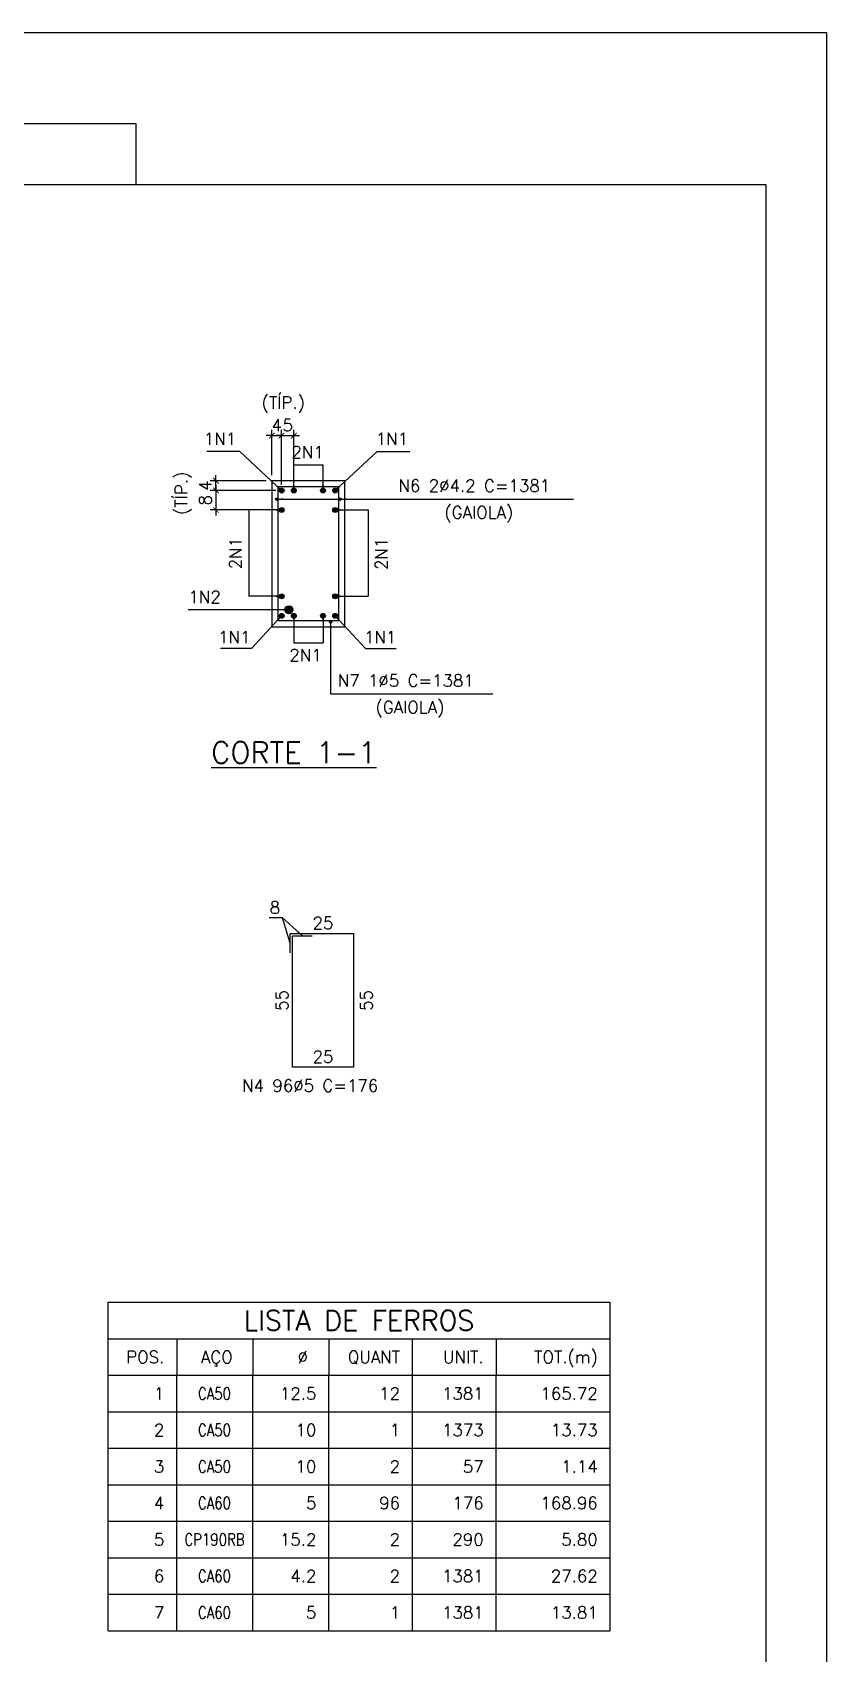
# Model space of a CAD drawing. Header units: centimetres. Extents: x 1658 to 19651, y 8294 to 11444.
# Drawn here: x 8162 to 9141, y 9445 to 11444 of the extents above; entities that cross this region are included whole.
import ezdxf
from ezdxf.enums import TextEntityAlignment as Align

# ---------------------------------------------------------------- set-up
doc = ezdxf.new("R2010")
doc.units = ezdxf.units.CM
doc.header["$LTSCALE"] = 50
doc.header["$MEASUREMENT"] = 0
doc.header["$PDMODE"] = 67
for name, color, linetype in [('COTAS-PRECON', 1, 'Continuous'), ('FORMATO-PRECON', 2, 'Continuous'), ('HACHURAS-PRECON', 1, 'Continuous'), ('LINHA-01-PRECON', 1, 'Continuous'), ('LINHA-02-PRECON', 2, 'Continuous'), ('LINHA-04-PRECON', 4, 'Continuous'), ('ListaF', 3, 'Continuous'), ('X1', 2, 'Continuous')]:
    doc.layers.add(name, color=color, linetype=linetype)
doc.styles.add('PRECON-ROMANS', font='romans.shx')
doc.styles.get("Standard").update_dxf_attribs({"font": 'romans.shx'})
doc.dimstyles.new('ESC50-50', dxfattribs={"dimscale": 50, "dimtxt": 0.2, "dimasz": 0.15, "dimexe": 0.15, "dimexo": 0.15, "dimgap": 0.08, "dimtad": 1, "dimdec": 1, "dimzin": 12, "dimdsep": 46, "dimtxsty": 'Standard', "dimblk": 'ARCHTICK', "dimcen": 0.09, "dimdle": 0.15, "dimclrd": 256, "dimclre": 256, "dimclrt": 2, "dimazin": 3, "dimtfac": 1, "dimtdec": 1, "dimtmove": 1, "dimatfit": 2, "dimfxl": 0.15, "dimtolj": 1, "dimtzin": 0, "dimarcsym": 0})
doc.dimstyles.new('ESC75-25', dxfattribs={"dimscale": 0, "dimtxt": 15, "dimasz": 7, "dimexe": 7, "dimexo": 7, "dimgap": 5.5, "dimtad": 1, "dimdec": 1, "dimlfac": 0.333333, "dimdsep": 46, "dimtxsty": 'Standard', "dimblk": 'ARCHTICK', "dimcen": 0.1, "dimdle": 7, "dimclrd": 256, "dimclre": 256, "dimclrt": 2, "dimadec": 0, "dimazin": 0, "dimtfac": 1, "dimtdec": 1, "dimtix": 1, "dimtmove": 2, "dimatfit": 3, "dimfxl": 1, "dimarcsym": 0})
doc.dimstyles.new('ESC75-75', dxfattribs={"dimscale": 0, "dimtxt": 15, "dimasz": 7, "dimexe": 7, "dimexo": 7, "dimgap": 5.5, "dimtad": 1, "dimdec": 1, "dimdsep": 46, "dimtxsty": 'Standard', "dimblk": 'ARCHTICK', "dimcen": 0.1, "dimdle": 7, "dimclrd": 256, "dimclre": 256, "dimclrt": 2, "dimadec": 0, "dimazin": 0, "dimtfac": 1, "dimtdec": 1, "dimtix": 1, "dimtmove": 2, "dimatfit": 3, "dimfxl": 1, "dimarcsym": 0})

# ---------------------------------------------------------------- blocks, each defined once
blk = doc.blocks.new('A$C2E607E54')
at = {"layer": 'FORMATO-PRECON', "color": 6}
blk.add_line((1835, 4050), (685, 4050), dxfattribs=at)
at = {"layer": 'FORMATO-PRECON'}
for points in [[(0, 4200), (2970, 4200), (2970, 0), (0, 0)], [(685, 3950), (1835, 3950), (1835, 4050), (685, 4050)]]:
    blk.add_lwpolyline(points, close=True, dxfattribs=at)
at = {"layer": 'FORMATO-PRECON', "color": 6}
blk.add_lwpolyline([(100, 3950), (2870, 3950), (2870, 100), (100, 100)], close=True, dxfattribs=at)
blk = doc.blocks.new('_ArchTick')
at = {"color": 0, "linetype": 'ByBlock', "const_width": 0.15}
blk.add_lwpolyline([(-0.5, -0.5), (0.5, 0.5)], dxfattribs=at)
blk = doc.blocks.new('*D18')
at = {"layer": 'Defpoints', "color": 0, "linetype": 'Continuous', "transparency": 16777216}
for p in [(8469, 10879.2), (8388, 10855.2), (8469, 10855.2)]:
    blk.add_point(p, dxfattribs=at)
at = {"layer": 'LINHA-01-PRECON', "linetype": 'Continuous', "lineweight": -2, "transparency": 16777216}
for p, q in [((8462, 10879.2), (8381, 10879.2)), ((8388, 10886.2), (8388, 10848.2)), ((8462, 10855.2), (8381, 10855.2))]:
    blk.add_line(p, q, dxfattribs=at)
at = {"layer": 'LINHA-01-PRECON', "linetype": 'Continuous', "lineweight": -2, "transparency": 16777216, "xscale": 7, "yscale": 7, "zscale": 7}
for p, rotation in [((8388, 10879.2), 90), ((8388, 10855.2), 270)]:
    blk.add_blockref('_ArchTick', p, dxfattribs=dict(at, rotation=rotation))
at = {"layer": 'LINHA-01-PRECON', "color": 2, "linetype": 'Continuous', "transparency": 16777216, "insert": (8375, 10867.2), "char_height": 15, "attachment_point": 5, "rotation": 90}
blk.add_mtext('8', dxfattribs=at)
blk = doc.blocks.new('*D19')
at = {"layer": 'Defpoints', "color": 0, "linetype": 'Continuous', "transparency": 16777216}
for p in [(8484, 10946.8), (8469, 10879.2), (8484, 10879.2)]:
    blk.add_point(p, dxfattribs=at)
at = {"layer": 'LINHA-01-PRECON', "linetype": 'Continuous', "lineweight": -2, "transparency": 16777216}
for p, q in [((8469, 10886.2), (8469, 10953.8)), ((8484, 10886.2), (8484, 10953.8)), ((8469, 10946.8), (8462, 10946.8)), ((8469, 10946.8), (8484, 10946.8)), ((8484, 10946.8), (8491, 10946.8))]:
    blk.add_line(p, q, dxfattribs=at)
at = {"layer": 'LINHA-01-PRECON', "linetype": 'Continuous', "lineweight": -2, "transparency": 16777216, "xscale": 7, "yscale": 7, "zscale": 7}
blk.add_blockref('_ArchTick', (8469, 10946.8), dxfattribs=at)
at = {"layer": 'LINHA-01-PRECON', "linetype": 'Continuous', "lineweight": -2, "transparency": 16777216, "xscale": 7, "yscale": 7, "zscale": 7, "rotation": 180}
blk.add_blockref('_ArchTick', (8484, 10946.8), dxfattribs=at)
at = {"layer": 'LINHA-01-PRECON', "color": 2, "linetype": 'Continuous', "transparency": 16777216, "insert": (8476.5, 10959.8), "char_height": 15, "attachment_point": 5}
blk.add_mtext('5', dxfattribs=at)
blk = doc.blocks.new('*D20')
at = {"layer": 'Defpoints', "color": 0, "linetype": 'Continuous', "transparency": 16777216}
for p in [(8482.5, 10168), (8557.5, 10168), (8557.5, 10168)]:
    blk.add_point(p, dxfattribs=at)
at = {"layer": 'LINHA-01-PRECON', "color": 2, "linetype": 'Continuous', "transparency": 16777216, "insert": (8520, 10181), "char_height": 15, "attachment_point": 5}
blk.add_mtext('25', dxfattribs=at)
blk = doc.blocks.new('*D21')
at = {"layer": 'Defpoints', "color": 0, "linetype": 'Continuous', "transparency": 16777216}
for p in [(8557.5, 10333), (8557.5, 10333), (8557.5, 10168)]:
    blk.add_point(p, dxfattribs=at)
at = {"layer": 'LINHA-01-PRECON', "color": 2, "linetype": 'Continuous', "transparency": 16777216, "insert": (8573.5, 10250.5), "char_height": 15, "attachment_point": 5, "rotation": 90}
blk.add_mtext('55', dxfattribs=at)
blk = doc.blocks.new('*D22')
at = {"layer": 'Defpoints', "color": 0, "linetype": 'Continuous', "transparency": 16777216}
for p in [(8482.5, 10333), (8482.5, 10333), (8557.5, 10333)]:
    blk.add_point(p, dxfattribs=at)
at = {"layer": 'LINHA-01-PRECON', "color": 2, "linetype": 'Continuous', "transparency": 16777216, "insert": (8520, 10346), "char_height": 15, "attachment_point": 5}
blk.add_mtext('25', dxfattribs=at)
blk = doc.blocks.new('*D23')
at = {"layer": 'Defpoints', "color": 0, "linetype": 'Continuous', "transparency": 16777216}
for p in [(8482.5, 10333), (8482.5, 10333), (8482.5, 10168)]:
    blk.add_point(p, dxfattribs=at)
at = {"layer": 'LINHA-01-PRECON', "color": 2, "linetype": 'Continuous', "transparency": 16777216, "insert": (8469.5, 10250.5), "char_height": 15, "attachment_point": 5, "rotation": 90}
blk.add_mtext('55', dxfattribs=at)
blk = doc.blocks.new('AconListBlock_brStd0')
at = {"color": 2}
for p, q in [((0, 0), (0, 1.2)), ((0, 1.2), (8.25, 1.2)), ((8.25, 1.2), (8.25, 0)), ((0, 0.6), (8.25, 0.6)), ((1.13, 0.6), (1.13, 0)), ((2.38, 0.6), (2.38, 0)), ((3.63, 0.6), (3.63, 0)), ((5, 0.6), (5, 0)), ((6.38, 0.6), (6.38, 0)), ((0, 0), (8.25, 0))]:
    blk.add_line(p, q, dxfattribs=at)
at = {"color": 4}
blk.add_text('LISTA DE FERROS', height=0.325, dxfattribs=at).set_placement((4.125, 0.9), align=Align.MIDDLE_CENTER)
at = {"color": 2}
for s, p in [('POS.', (0.925, 0.3)), ('AÇO', (2.05, 0.3)), ('Ø ', (3.425, 0.3)), ('QUANT', (4.8, 0.3)), ('UNIT.', (6.175, 0.3)), ('TOT.(m)', (8.05, 0.3))]:
    blk.add_text(s, height=0.2, dxfattribs=at).set_placement(p, align=Align.MIDDLE_RIGHT)
blk = doc.blocks.new('*D219')
at = {"layer": 'Defpoints', "color": 0, "transparency": 16777216}
for p in [(8469, 10946.8), (8457, 10891.2), (8469, 10879.2)]:
    blk.add_point(p, dxfattribs=at)
at = {"layer": 'LINHA-01-PRECON', "lineweight": -2, "transparency": 16777216}
for p, q in [((8457, 10898.2), (8457, 10953.8)), ((8469, 10886.2), (8469, 10953.8)), ((8457, 10946.8), (8450, 10946.8)), ((8457, 10946.8), (8469, 10946.8)), ((8469, 10946.8), (8476, 10946.8))]:
    blk.add_line(p, q, dxfattribs=at)
at = {"layer": 'LINHA-01-PRECON', "lineweight": -2, "transparency": 16777216, "xscale": 7, "yscale": 7, "zscale": 7}
blk.add_blockref('_ArchTick', (8457, 10946.8), dxfattribs=at)
at = {"layer": 'LINHA-01-PRECON', "lineweight": -2, "transparency": 16777216, "xscale": 7, "yscale": 7, "zscale": 7, "rotation": 180}
blk.add_blockref('_ArchTick', (8469, 10946.8), dxfattribs=at)
at = {"layer": 'LINHA-01-PRECON', "color": 2, "transparency": 16777216, "insert": (8463, 10959.8), "char_height": 15, "attachment_point": 5}
blk.add_mtext('4', dxfattribs=at)
blk = doc.blocks.new('*D220')
at = {"layer": 'Defpoints', "color": 0, "transparency": 16777216}
for p in [(8388, 10891.2), (8457, 10891.2), (8469, 10879.2)]:
    blk.add_point(p, dxfattribs=at)
at = {"layer": 'LINHA-01-PRECON', "lineweight": -2, "transparency": 16777216}
for p, q in [((8388, 10891.2), (8388, 10898.2)), ((8450, 10891.2), (8381, 10891.2)), ((8462, 10879.2), (8381, 10879.2)), ((8388, 10879.2), (8388, 10891.2)), ((8388, 10879.2), (8388, 10872.2))]:
    blk.add_line(p, q, dxfattribs=at)
at = {"layer": 'LINHA-01-PRECON', "lineweight": -2, "transparency": 16777216, "xscale": 7, "yscale": 7, "zscale": 7}
for p, rotation in [((8388, 10891.2), 270), ((8388, 10879.2), 90)]:
    blk.add_blockref('_ArchTick', p, dxfattribs=dict(at, rotation=rotation))
at = {"layer": 'LINHA-01-PRECON', "color": 2, "transparency": 16777216, "insert": (8375, 10885.2), "char_height": 15, "attachment_point": 5, "rotation": 90}
blk.add_mtext('4', dxfattribs=at)

msp = doc.modelspace()

# ---------------------------------------------------------------- hatches: boundary and pattern name
at = {"layer": 'LINHA-01-PRECON', "linetype": 'Continuous'}
h = msp.add_hatch(color=256, dxfattribs=at)
h.dxf.hatch_style = 1
edge = h.paths.add_edge_path()
edge.add_arc((8469.04, 10879.19), 3, 0, 360)
h = msp.add_hatch(color=256, dxfattribs=at)
h.dxf.hatch_style = 1
edge = h.paths.add_edge_path()
edge.add_arc((8484.04, 10879.19), 3, 0, 360)
h = msp.add_hatch(color=256, dxfattribs=at)
h.dxf.hatch_style = 1
edge = h.paths.add_edge_path()
edge.add_arc((8520.04, 10879.19), 3, 0, 360)
h = msp.add_hatch(color=256, dxfattribs=at)
h.dxf.hatch_style = 1
edge = h.paths.add_edge_path()
edge.add_arc((8535.04, 10879.19), 3, 0, 360)
h = msp.add_hatch(color=256, dxfattribs=at)
h.dxf.hatch_style = 1
edge = h.paths.add_edge_path()
edge.add_arc((8463.04, 10868.52), 1.5, 0, 360)
h = msp.add_hatch(color=256, dxfattribs=at)
h.dxf.hatch_style = 1
edge = h.paths.add_edge_path()
edge.add_arc((8469.04, 10855.19), 3, 0, 360)
h = msp.add_hatch(color=256, dxfattribs=at)
h.dxf.hatch_style = 1
edge = h.paths.add_edge_path()
edge.add_arc((8535.04, 10855.19), 3, 0, 360)
h = msp.add_hatch(color=256, dxfattribs=at)
h.dxf.hatch_style = 1
edge = h.paths.add_edge_path()
edge.add_arc((8541.04, 10868.52), 1.5, 0, 360)
h = msp.add_hatch(color=256, dxfattribs=at)
h.dxf.hatch_style = 1
edge = h.paths.add_edge_path()
edge.add_arc((8469.04, 10748.69), 3, 0, 360)
h = msp.add_hatch(color=256, dxfattribs=at)
h.dxf.hatch_style = 1
edge = h.paths.add_edge_path()
edge.add_arc((8535.04, 10748.69), 3, 0, 360)
h = msp.add_hatch(color=256, dxfattribs=at)
h.dxf.hatch_style = 1
edge = h.paths.add_edge_path()
edge.add_arc((8469.04, 10724.69), 3, 0, 360)
h = msp.add_hatch(color=256, dxfattribs=at)
h.dxf.hatch_style = 1
edge = h.paths.add_edge_path()
edge.add_arc((8484.04, 10724.69), 3, 0, 360)
h = msp.add_hatch(color=256, dxfattribs=at)
h.dxf.hatch_style = 1
edge = h.paths.add_edge_path()
edge.add_arc((8520.04, 10724.69), 3, 0, 360)
h = msp.add_hatch(color=256, dxfattribs=at)
h.dxf.hatch_style = 1
edge = h.paths.add_edge_path()
edge.add_arc((8529.41, 10717.19), 1.5, 0, 360)
h = msp.add_hatch(color=256, dxfattribs=at)
h.dxf.hatch_style = 1
edge = h.paths.add_edge_path()
edge.add_arc((8535.04, 10724.69), 3, 0, 360)
at = {"layer": 'LINHA-04-PRECON'}
h = msp.add_hatch(color=256, dxfattribs=at)
h.dxf.hatch_style = 1
edge = h.paths.add_edge_path()
edge.add_arc((8478.04, 10732.19), 4.95, 0, 360)

# ---------------------------------------------------------------- linework, layer by layer
at = {"layer": 'LINHA-01-PRECON', "linetype": 'Continuous'}
for centre, radius in [((8469.04, 10879.19), 3), ((8484.04, 10879.19), 3), ((8520.04, 10879.19), 3), ((8535.04, 10879.19), 3), ((8463.04, 10868.52), 1.5), ((8469.04, 10855.19), 3), ((8535.04, 10855.19), 3), ((8541.04, 10868.52), 1.5), ((8469.04, 10748.69), 3), ((8535.04, 10748.69), 3), ((8469.04, 10724.69), 3), ((8484.04, 10724.69), 3), ((8520.04, 10724.69), 3), ((8529.41, 10717.19), 1.5), ((8535.04, 10724.69), 3)]:
    msp.add_circle(centre, radius, dxfattribs=at)
at = {"layer": 'LINHA-02-PRECON'}
msp.add_lwpolyline([(8457.04, 10891.19), (8457.04, 10711.19), (8547.04, 10711.19), (8547.04, 10891.19)], close=True, dxfattribs=at)
at = {"layer": 'LINHA-04-PRECON', "ltscale": 0.5}
msp.add_lwpolyline([(8464.54, 10883.69), (8464.54, 10718.69), (8539.54, 10718.69), (8539.54, 10883.69)], close=True, dxfattribs=at)
at = {"layer": 'LINHA-04-PRECON'}
msp.add_lwpolyline([(8479.54, 10309.05), (8479.54, 10333.05), (8557.54, 10333.05), (8557.54, 10168.05), (8482.54, 10168.05), (8482.54, 10330.05), (8506.54, 10330.05)], dxfattribs=at)
msp.add_circle((8478.04, 10732.19), 4.95, dxfattribs=at)
at = {"layer": 'ListaF', "color": 2}
for p, q in [((8255, 9473.31), (8255, 9788.31)), ((8255, 9788.31), (8873.75, 9788.31)), ((8339.37, 9788.31), (8339.37, 9473.31)), ((8433.12, 9788.31), (8433.12, 9473.31)), ((8526.87, 9788.31), (8526.87, 9473.31)), ((8630, 9788.31), (8630, 9473.31)), ((8733.12, 9788.31), (8733.12, 9473.31)), ((8873.75, 9788.31), (8873.75, 9473.31)), ((8255, 9743.31), (8873.75, 9743.31)), ((8255, 9698.31), (8873.75, 9698.31)), ((8255, 9653.31), (8873.75, 9653.31)), ((8255, 9608.31), (8873.75, 9608.31)), ((8255, 9563.31), (8873.75, 9563.31)), ((8255, 9518.31), (8873.75, 9518.31)), ((8255, 9473.31), (8873.75, 9473.31))]:
    msp.add_line(p, q, dxfattribs=at)

# ---------------------------------------------------------------- block references
at = {"layer": 'HACHURAS-PRECON', "xscale": 0.7499999999999996, "yscale": 0.7499999999999996, "zscale": 0.7499999999999996}
msp.add_blockref('A$C2E607E54', (6913.36, 8293.94), dxfattribs=at)
at = {"layer": 'ListaF', "xscale": 75, "yscale": 75, "zscale": 75}
msp.add_blockref('AconListBlock_brStd0', (8255, 9788.31), dxfattribs=at)

# ---------------------------------------------------------------- texts
at = {"layer": 'LINHA-01-PRECON', "color": 2, "linetype": 'Continuous', "char_height": 15, "attachment_point": 5}
for s, insert in [('(TÍP.)', (8470.97, 10985.02)), ('1N1', (8393.02, 10942.8)), ('2N1', (8501, 10926.33)), ('1N1', (8604.92, 10942.8)), ('(GAIOLA)', (8712.09, 10849.68)), ('1N2', (8374.11, 10747.9)), ('1N1', (8410.63, 10698.42)), ('1N1', (8590.51, 10698.42)), ('2N1', (8498.48, 10676.06)), ('(GAIOLA)', (8627.2, 10609.48)), ('8', (8460.76, 10364.97))]:
    msp.add_mtext(s, dxfattribs=dict(at, insert=insert))
at = {"layer": 'LINHA-01-PRECON', "color": 2, "linetype": 'Continuous', "char_height": 15, "attachment_point": 5, "rotation": 90}
for s, insert in [('(TÍP.)', (8347.71, 10875.84)), ('2N1', (8412.14, 10801.94)), ('2N1', (8591.93, 10801.19))]:
    msp.add_mtext(s, dxfattribs=dict(at, insert=insert))
at = {"layer": 'LINHA-01-PRECON', "color": 4, "insert": (8484.02, 10556.07), "char_height": 26.25, "attachment_point": 5}
msp.add_mtext('{\\LCORTE 1-1}', dxfattribs=at)
at = {"layer": 'ListaF', "color": 3, "char_height": 15}
for s, insert, attachment_point in [('1', (8324.37, 9765.81), 6), ('{\\W0.8;CA50}', (8386.25, 9765.81), 5), ('12.5', (8511.87, 9765.81), 6), ('12', (8615, 9765.81), 6), ('1381', (8718.12, 9765.81), 6), ('165.72', (8858.75, 9765.81), 6), ('2', (8324.37, 9720.81), 6), ('{\\W0.8;CA50}', (8386.25, 9720.81), 5), ('10', (8511.87, 9720.81), 6), ('1', (8615, 9720.81), 6), ('1373', (8718.12, 9720.81), 6), ('13.73', (8858.75, 9720.81), 6), ('3', (8324.37, 9675.81), 6), ('{\\W0.8;CA50}', (8386.25, 9675.81), 5), ('10', (8511.87, 9675.81), 6), ('2', (8615, 9675.81), 6), ('57', (8718.12, 9675.81), 6), ('1.14', (8858.75, 9675.81), 6), ('4', (8324.37, 9630.81), 6), ('{\\W0.8;CA60}', (8386.25, 9630.81), 5), ('5', (8511.87, 9630.81), 6), ('96', (8615, 9630.81), 6), ('176', (8718.12, 9630.81), 6), ('168.96', (8858.75, 9630.81), 6), ('5', (8324.37, 9585.81), 6), ('{\\W0.8;CP190RB}', (8386.25, 9585.81), 5), ('15.2', (8511.87, 9585.81), 6), ('2', (8615, 9585.81), 6), ('290', (8718.12, 9585.81), 6), ('5.80', (8858.75, 9585.81), 6), ('6', (8324.37, 9540.81), 6), ('{\\W0.8;CA60}', (8386.25, 9540.81), 5), ('4.2', (8511.87, 9540.81), 6), ('2', (8615, 9540.81), 6), ('1381', (8718.12, 9540.81), 6), ('27.62', (8858.75, 9540.81), 6), ('7', (8324.37, 9495.81), 6), ('{\\W0.8;CA60}', (8386.25, 9495.81), 5), ('5', (8511.87, 9495.81), 6), ('1', (8615, 9495.81), 6), ('1381', (8718.12, 9495.81), 6), ('13.81', (8858.75, 9495.81), 6)]:
    msp.add_mtext(s, dxfattribs=dict(at, insert=insert, attachment_point=attachment_point))
at = {"layer": 'X1', "style": 'PRECON-ROMANS'}
for s, p in [('N6 2%%C4.2 C=1381', (8613.07, 10877.53)), ('N7 1%%C5 C=1381', (8538.16, 10637.32)), ('N4 96%%C5 C=176', (8420.32, 10137.9))]:
    msp.add_text(s, height=15, dxfattribs=at).set_placement(p)

# ---------------------------------------------------------------- dimensions: what is measured, and where the dimension line sits
at = {"layer": 'LINHA-01-PRECON'}
dim = msp.add_linear_dim(base=(8469.04, 10946.76), p1=(8457.04, 10891.19), p2=(8469.04, 10879.19), dimstyle='ESC75-25', override={"dimscale": 1}, dxfattribs=at)
dim.commit()
dim.dimension.update_dxf_attribs({"geometry": '*D219', "text_midpoint": (8463.04, 10959.76)})
at = {"layer": 'LINHA-01-PRECON', "linetype": 'Continuous'}
for base, p1, p2, angle, override, picture, middle in [((8484.04, 10946.76), (8469.04, 10879.19), (8484.04, 10879.19), 180, {"dimscale": 1}, '*D19', (8476.54, 10959.76)), ((8388.01, 10855.19), (8469.04, 10879.19), (8469.04, 10855.19), 270, {"dimscale": 1}, '*D18', (8375.01, 10867.19)), ((8482.54, 10333.05), (8482.54, 10168.05), (8482.54, 10333.05), 90, {"dimscale": 1, "dimse1": 1, "dimse2": 1, "dimsd1": 1, "dimsd2": 1}, '*D23', (8469.54, 10250.55))]:
    dim = msp.add_linear_dim(base=base, p1=p1, p2=p2, angle=angle, dimstyle='ESC75-25', override=override, dxfattribs=at)
    dim.commit()
    dim.dimension.update_dxf_attribs({"geometry": picture, "text_midpoint": middle})
at = {"layer": 'LINHA-01-PRECON'}
dim = msp.add_linear_dim(base=(8388.01, 10891.19), p1=(8469.04, 10879.19), p2=(8457.04, 10891.19), angle=90, dimstyle='ESC75-25', override={"dimscale": 1}, dxfattribs=at)
dim.commit()
dim.dimension.update_dxf_attribs({"geometry": '*D220', "text_midpoint": (8375.01, 10885.19)})
at = {"layer": 'LINHA-01-PRECON', "linetype": 'Continuous'}
for base, p1, p2, picture, middle in [((8482.54, 10333.05), (8557.54, 10333.05), (8482.54, 10333.05), '*D22', (8520.04, 10346.05)), ((8557.54, 10168.05), (8482.54, 10168.05), (8557.54, 10168.05), '*D20', (8520.04, 10181.05))]:
    dim = msp.add_linear_dim(base=base, p1=p1, p2=p2, dimstyle='ESC75-25', override={"dimscale": 1, "dimse1": 1, "dimse2": 1, "dimsd1": 1, "dimsd2": 1}, dxfattribs=at)
    dim.commit()
    dim.dimension.update_dxf_attribs({"geometry": picture, "text_midpoint": middle})
dim = msp.add_linear_dim(base=(8557.54, 10333.05), p1=(8557.54, 10168.05), p2=(8557.54, 10333.05), angle=90, dimstyle='ESC75-25', override={"dimscale": 1, "dimse1": 1, "dimse2": 1, "dimsd1": 1, "dimsd2": 1}, dxfattribs=at)
dim.commit()
dim.dimension.update_dxf_attribs({"geometry": '*D21', "text_midpoint": (8573.49, 10250.55), "dimtype": 160})

# ---------------------------------------------------------------- leaders
at = {"layer": 'COTAS-PRECON'}
for points, dimstyle, override in [([(8469.04, 10879.19), (8417.46, 10927.1), (8376.98, 10927.1)], 'ESC75-25', {"dimscale": 1}), ([(8535.04, 10879.19), (8586.61, 10927.1), (8627.09, 10927.1)], 'ESC75-25', {"dimscale": 1}), ([(8463.04, 10868.52), (8828.75, 10868.52)], 'ESC50-50', {"dimgap": 0.08, "dimtad": 1}), ([(8541.04, 10868.52), (8828.75, 10868.52)], 'ESC50-50', {"dimgap": 0.08, "dimtad": 1}), ([(8469.04, 10724.69), (8431.84, 10684.19), (8393.77, 10684.19)], 'ESC75-25', {"dimscale": 1}), ([(8529.41, 10717.19), (8529.41, 10628.31), (8729.52, 10628.31)], 'ESC50-50', {"dimgap": 0.08, "dimtad": 1}), ([(8535.04, 10724.69), (8572.23, 10684.19), (8610.31, 10684.19)], 'ESC75-25', {"dimscale": 1})]:
    msp.add_leader(points, dimstyle=dimstyle, override=override, dxfattribs=at)
at = {"layer": 'LINHA-01-PRECON'}
for points in [[(8484.04, 10879.19), (8484.04, 10910.96), (8520.04, 10910.96)], [(8520.04, 10879.19), (8520.04, 10910.96)], [(8469.04, 10855.19), (8428.39, 10855.19), (8428.39, 10748.69)], [(8535.04, 10855.19), (8575.69, 10855.19), (8575.69, 10748.69)], [(8478.04, 10732.19), (8353.93, 10732.19)], [(8469.04, 10748.69), (8428.39, 10748.69)], [(8535.04, 10748.69), (8575.69, 10748.69)], [(8484.04, 10724.69), (8484.04, 10691.43), (8520.04, 10691.43)], [(8520.04, 10724.69), (8520.04, 10691.43)]]:
    msp.add_leader(points, dimstyle='ESC75-25', override={"dimscale": 1}, dxfattribs=at)
at = {"layer": 'LINHA-01-PRECON', "linetype": 'Continuous'}
for points in [[(8479.54, 10321.05), (8469.97, 10352.27), (8453.8, 10352.27)], [(8494.54, 10330.05), (8469.97, 10352.27)]]:
    msp.add_leader(points, dimstyle='ESC75-75', override={"dimscale": 1, "dimtad": 0}, dxfattribs=at)

doc.saveas('drawing.dxf')
